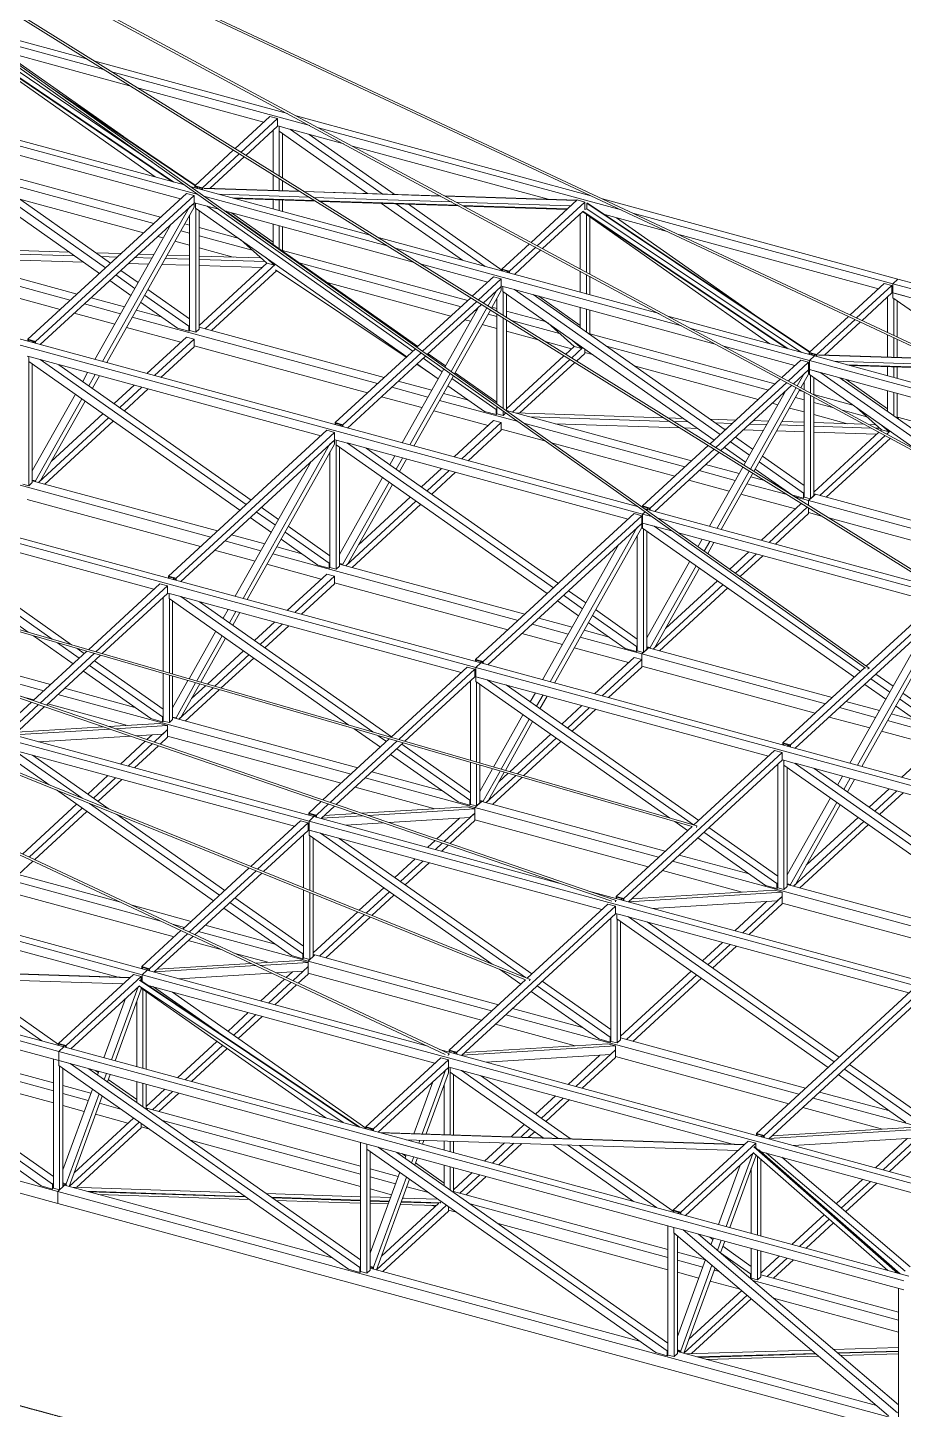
# Model space of a CAD drawing. Header units: millimetres. Extents: x 71565 to 189565, y -51699 to 32301.
# Drawn here: x 107004 to 113515, y 14192 to 24472 of the extents above; entities that cross this region are included whole.
import ezdxf

# ---------------------------------------------------------------- set-up
doc = ezdxf.new("R2010")
doc.units = ezdxf.units.MM
doc.linetypes.add('XKITLINE00', pattern=[0])
doc.linetypes.add('XKITLINE03', pattern=[6, 3, -1, 1, -1])
doc.layers.add('Maillage', color=1, linetype='Continuous', lineweight=0)
doc.layers.add('Piece', color=20, linetype='Continuous', lineweight=0)

msp = doc.modelspace()

# ---------------------------------------------------------------- linework, layer by layer
at = {"layer": 'Maillage', "color": 0, "linetype": 'XKITLINE03', "lineweight": 0}
msp.add_line((86586, 19746), (137996, 5789), dxfattribs=at)
at = {"layer": 'Piece', "color": 0, "linetype": 'XKITLINE00', "lineweight": 0}
for p, q in [((115102, 21406), (102636, 27248)), ((113234, 19707), (102629, 27234)), ((114499, 20851), (102678, 27225)), ((113862, 20263), (102716, 27199)), ((113261, 19707), (102740, 27174)), ((113831, 20263), (102844, 27100)), ((114467, 20851), (102846, 27118)), ((115071, 21403), (102874, 27120)), ((107932, 23470), (106608, 24366)), ((107442, 24239), (106626, 24461)), ((107569, 24160), (106626, 24416)), ((108081, 23326), (106567, 24350)), ((108092, 23323), (106569, 24353)), ((107952, 23361), (106589, 24322)), ((107762, 24040), (106780, 24307)), ((107717, 23661), (106814, 24298)), ((108937, 23833), (107495, 24225)), ((109103, 23744), (107621, 24146)), ((108250, 23300), (107154, 24041)), ((108760, 23769), (107814, 24026)), ((108271, 23230), (105968, 23855)), ((108170, 23302), (106006, 23889)), ((108248, 23298), (107284, 23949)), ((108140, 23198), (105968, 23788)), ((107538, 22644), (105969, 23751)), ((107583, 22686), (106054, 23764)), ((108804, 23810), (108545, 23571)), ((108861, 23795), (108589, 23544)), ((108861, 23795), (108804, 23810)), ((108861, 23795), (108861, 23738)), ((111192, 23221), (109001, 23816)), ((107621, 22720), (106193, 23727)), ((108861, 23738), (108626, 23521)), ((108829, 23708), (108829, 23395)), ((108874, 23738), (108861, 23742)), ((108959, 23715), (108874, 23738)), ((108874, 23738), (108874, 23702)), ((109530, 23239), (108874, 23702)), ((108874, 23701), (108874, 23366)), ((108899, 23684), (108899, 23351)), ((109355, 23608), (108957, 23716)), ((109640, 23235), (108959, 23715)), ((109730, 23232), (109098, 23677)), ((111417, 23116), (109167, 23727)), ((108533, 23560), (108246, 23296)), ((110875, 23195), (109419, 23590)), ((108577, 23533), (108303, 23280)), ((108614, 23510), (108360, 23277)), ((107991, 23062), (106632, 23431)), ((107942, 23016), (106738, 23343)), ((108829, 23376), (108829, 23262)), ((108874, 23348), (108874, 23260)), ((108184, 23239), (107005, 22154)), ((108241, 23223), (108184, 23239)), ((109551, 22927), (108212, 23290)), ((108303, 23280), (108246, 23296)), ((108246, 23296), (108246, 23281)), ((108250, 23290), (108250, 23280)), ((108298, 23277), (108250, 23290)), ((108263, 23287), (108263, 23277)), ((108267, 23286), (108267, 23276)), ((108290, 23279), (108282, 23272)), ((108298, 23277), (108298, 23267)), ((108303, 23280), (108303, 23266)), ((109027, 23253), (108314, 23276)), ((109023, 23255), (108317, 23278)), ((108899, 23333), (108899, 23259)), ((110072, 23221), (109054, 23254)), ((110077, 23219), (109059, 23252)), ((107866, 22946), (106945, 23196)), ((108241, 23223), (107062, 22138)), ((108241, 23167), (107097, 22114)), ((108205, 23134), (107561, 21988)), ((108241, 23136), (107592, 21980)), ((108241, 23167), (108205, 23134)), ((108241, 23223), (108241, 23167)), ((108253, 23167), (108241, 23171)), ((108241, 23167), (108241, 23136)), ((108339, 23144), (108253, 23167)), ((108253, 23167), (108253, 23130)), ((109678, 22848), (108314, 23218)), ((108425, 23121), (108337, 23145)), ((109868, 22066), (108339, 23144)), ((109096, 23210), (108428, 23232)), ((109136, 23185), (108527, 23205)), ((109144, 23180), (108545, 23200)), ((108829, 23191), (108829, 23123)), ((108874, 23189), (108874, 23111)), ((108899, 23188), (108899, 23104)), ((110157, 23175), (109127, 23209)), ((110203, 23150), (109167, 23184)), ((110212, 23146), (109175, 23179)), ((110237, 22741), (109636, 23164)), ((110407, 22695), (109745, 23161)), ((110531, 22668), (109835, 23158)), ((111087, 23188), (110106, 23220)), ((111085, 23186), (110111, 23217)), ((111042, 23147), (110191, 23174)), ((111018, 23124), (110237, 23149)), ((111013, 23120), (110246, 23145)), ((111089, 23190), (110747, 22874)), ((111146, 23174), (110793, 22849)), ((111146, 23174), (111089, 23190)), ((111146, 23174), (111146, 23119)), ((111167, 23167), (111163, 23166)), ((112817, 22057), (111163, 23166)), ((111163, 23166), (111163, 23125)), ((112820, 22059), (111167, 23167)), ((113475, 22601), (111278, 23198)), ((108208, 23078), (108208, 22219)), ((109823, 22024), (108253, 23130)), ((108254, 23130), (108254, 22206)), ((108279, 23113), (108279, 22229)), ((109870, 22728), (108468, 23109)), ((109906, 22100), (108478, 23106)), ((108485, 23102), (108480, 23106)), ((108829, 22877), (108520, 23095)), ((111133, 23105), (110832, 22829)), ((111113, 23088), (111113, 22677)), ((112649, 22086), (111130, 23103)), ((112660, 22083), (111133, 23107)), ((111163, 23125), (111146, 23119)), ((111150, 23121), (111146, 23122)), ((111159, 23085), (111159, 23081)), ((112522, 22120), (111159, 23081)), ((111159, 23081), (111159, 22652)), ((112758, 22056), (111163, 23125)), ((111184, 23063), (111184, 22639)), ((111760, 22955), (111296, 23081)), ((112381, 22354), (111383, 23057)), ((113438, 22567), (111503, 23092)), ((108068, 23008), (107504, 22003)), ((108055, 22985), (108046, 22988)), ((108208, 22944), (108143, 22961)), ((108208, 23003), (108172, 23013)), ((108576, 22903), (108279, 22984)), ((108829, 23011), (108829, 22859)), ((108874, 22999), (108874, 22827)), ((108899, 22992), (108899, 22810)), ((113330, 22529), (111846, 22932)), ((107371, 22490), (106012, 22859)), ((107314, 22802), (106084, 22840)), ((108012, 22907), (107971, 22918)), ((108208, 22853), (108099, 22883)), ((108674, 22817), (108279, 22924)), ((108533, 22765), (108279, 22834)), ((108782, 22720), (108586, 22896)), ((111699, 22344), (109603, 22913)), ((111865, 22254), (109730, 22834)), ((110735, 22864), (110531, 22676)), ((110782, 22839), (110588, 22660)), ((111545, 20906), (104765, 22747)), ((107321, 22445), (105962, 22814)), ((107246, 22375), (105962, 22724)), ((107352, 22775), (106192, 22810)), ((107419, 22728), (106379, 22760)), ((107697, 22791), (107513, 22796)), ((107670, 22765), (107551, 22769)), ((107622, 22722), (107618, 22722)), ((107928, 22758), (107801, 22761)), ((107942, 22783), (107828, 22787)), ((108208, 22749), (108027, 22755)), ((108208, 22775), (108041, 22780)), ((108739, 22759), (108279, 22773)), ((108769, 22732), (108279, 22747)), ((108782, 22720), (108279, 22257)), ((108839, 22705), (108774, 22763)), ((108839, 22705), (108782, 22720)), ((110276, 22441), (108899, 22815)), ((110227, 22396), (109022, 22722)), ((110820, 22818), (110623, 22636)), ((110108, 16833), (97667, 22664)), ((111981, 18533), (97671, 22679)), ((110740, 17391), (97710, 22663)), ((110139, 16836), (97774, 22631)), ((111379, 17978), (97799, 22635)), ((111577, 20853), (104728, 22713)), ((107801, 22532), (107660, 22632)), ((107826, 22576), (107697, 22666)), ((107903, 22713), (107753, 22718)), ((108208, 22704), (108002, 22710)), ((108747, 22688), (108279, 22702)), ((108847, 22712), (108325, 22231)), ((108857, 22665), (108372, 22219)), ((108847, 22712), (108839, 22705)), ((109819, 22020), (108848, 22671)), ((110425, 22578), (109922, 22714)), ((110469, 22619), (110310, 22473)), ((110526, 22603), (110469, 22619)), ((110588, 22660), (110531, 22676)), ((110531, 22676), (110531, 22661)), ((110535, 22670), (110535, 22660)), ((110583, 22657), (110535, 22670)), ((110575, 22659), (110566, 22651)), ((110583, 22657), (110583, 22647)), ((110588, 22660), (110588, 22645)), ((111113, 22660), (111113, 22503)), ((111159, 22635), (111159, 22490)), ((111184, 22622), (111184, 22484)), ((110706, 17388), (97930, 22558)), ((111348, 17973), (97931, 22574)), ((111945, 18528), (97973, 22576)), ((107772, 22480), (107615, 22590)), ((108208, 22306), (107898, 22525)), ((110151, 22326), (109230, 22576)), ((110526, 22603), (110355, 22445)), ((110526, 22547), (110391, 22423)), ((110526, 22516), (110452, 22384)), ((110526, 22547), (110490, 22513)), ((110526, 22603), (110526, 22547)), ((110538, 22547), (110526, 22550)), ((110526, 22547), (110526, 22516)), ((110623, 22524), (110538, 22547)), ((110538, 22547), (110538, 22510)), ((112117, 22118), (110622, 22524)), ((112153, 21445), (110623, 22524)), ((113374, 22569), (113119, 22335)), ((113431, 22554), (113168, 22312)), ((113431, 22554), (113374, 22569)), ((113431, 22554), (113431, 22498)), ((113475, 22601), (113438, 22567)), ((113475, 22601), (113438, 22567)), ((113438, 22567), (113438, 22499)), ((113438, 22567), (113438, 22499)), ((119721, 20861), (113438, 22567)), ((119759, 20895), (113475, 22601)), ((107695, 22343), (107426, 22416)), ((107724, 22395), (107475, 22462)), ((108117, 22236), (107844, 22429)), ((108202, 22250), (107873, 22481)), ((110299, 22462), (109899, 22094)), ((110343, 22434), (109940, 22064)), ((110379, 22412), (109975, 22039)), ((110490, 22513), (110426, 22401)), ((110493, 22457), (110493, 22359)), ((112108, 21404), (110538, 22510)), ((110539, 22510), (110539, 22331)), ((110564, 22492), (110564, 22315)), ((112190, 21480), (110763, 22486)), ((110770, 22481), (110765, 22485)), ((111113, 22257), (110805, 22475)), ((113431, 22498), (113209, 22293)), ((113398, 22467), (113398, 22204)), ((113438, 22499), (113431, 22501)), ((115445, 21955), (113438, 22499)), ((113523, 22476), (113438, 22499)), ((113438, 22499), (113438, 22463)), ((114097, 21998), (113438, 22463)), ((113444, 22458), (113444, 22183)), ((113469, 22441), (113469, 22171)), ((107651, 22265), (107350, 22347)), ((109606, 21824), (107782, 22319)), ((107997, 22320), (107811, 22371)), ((110353, 22388), (110106, 21947)), ((110419, 22387), (110153, 21913)), ((110445, 22371), (110178, 21896)), ((110340, 22365), (110331, 22367)), ((110493, 22323), (110428, 22341)), ((110493, 22382), (110457, 22392)), ((110493, 22341), (110493, 21672)), ((110539, 22312), (110539, 21639)), ((110861, 22283), (110564, 22363)), ((111113, 22391), (111113, 22239)), ((111159, 22378), (111159, 22207)), ((111184, 22372), (111184, 22189)), ((112855, 22030), (111763, 22326)), ((113107, 22324), (112816, 22055)), ((108143, 22132), (107739, 22241)), ((108202, 22213), (108117, 22236)), ((108208, 22256), (108202, 22250)), ((108202, 22250), (108202, 22213)), ((108204, 22215), (108202, 22213)), ((108208, 22251), (108204, 22247)), ((108204, 22247), (108204, 22215)), ((108254, 22206), (108208, 22219)), ((108279, 22229), (108254, 22206)), ((109656, 21870), (108279, 22244)), ((110296, 22287), (110255, 22298)), ((110493, 22233), (110384, 22263)), ((110564, 22297), (110564, 21622)), ((110800, 22150), (110564, 22214)), ((110959, 22197), (110595, 22296)), ((111067, 22100), (110871, 22276)), ((112818, 21996), (111929, 22237)), ((113156, 22301), (112873, 22040)), ((113196, 22282), (112930, 22036)), ((107005, 22154), (107005, 22139)), ((107062, 22138), (107005, 22154)), ((107058, 22135), (107010, 22148)), ((107010, 22148), (107010, 22138)), ((107050, 22137), (107041, 22129)), ((107058, 22135), (107058, 22124)), ((107062, 22138), (107062, 22123)), ((108184, 22169), (107890, 21899)), ((108241, 22154), (107947, 21883)), ((108241, 22154), (108184, 22169)), ((108241, 22154), (108241, 22098)), ((109531, 21755), (108241, 22105)), ((111048, 22082), (110852, 22136)), ((111124, 22085), (111059, 22143)), ((112561, 21821), (111184, 22195)), ((113398, 22187), (113398, 22021)), ((113444, 22166), (113444, 22020)), ((113469, 22154), (113469, 22019)), ((107013, 22025), (107000, 22028)), ((107098, 22002), (107013, 22025)), ((107013, 22025), (107013, 21988)), ((109184, 21435), (107096, 22002)), ((108628, 20923), (107098, 22002)), ((108241, 22098), (107994, 21870)), ((109887, 22083), (109290, 21533)), ((109929, 22053), (109347, 21518)), ((109963, 22029), (109382, 21493)), ((110086, 21912), (109945, 22012)), ((110111, 21955), (109982, 22046)), ((110992, 22030), (110564, 21636)), ((111036, 22003), (110610, 21611)), ((111067, 22100), (111004, 22041)), ((111132, 22092), (111048, 22014)), ((111124, 22085), (111067, 22100)), ((111146, 22048), (111084, 21991)), ((111132, 22092), (111124, 22085)), ((111146, 22081), (111146, 22048)), ((111205, 22040), (111146, 22056)), ((112512, 21775), (111307, 22102)), ((112709, 21958), (112181, 22101)), ((112873, 22040), (112816, 22055)), ((112816, 22055), (112816, 22041)), ((112855, 22030), (112818, 21996)), ((112855, 22030), (112818, 21996)), ((112820, 22050), (112820, 22039)), ((112868, 22037), (112820, 22050)), ((112832, 22046), (112832, 22036)), ((112837, 22045), (112837, 22035)), ((112860, 22039), (112851, 22031)), ((114942, 21463), (112855, 22030)), ((112868, 22037), (112868, 22026)), ((112873, 22040), (112873, 22025)), ((113784, 22006), (112884, 22035)), ((113778, 22009), (112887, 22038)), ((108582, 20881), (107013, 21988)), ((107013, 21988), (107013, 21064)), ((107038, 21970), (107038, 21087)), ((108665, 20957), (107237, 21964)), ((107450, 21906), (107413, 21840)), ((110098, 21933), (109789, 21383)), ((110145, 21900), (109846, 21368)), ((110015, 21888), (109897, 21968)), ((110056, 21859), (109899, 21970)), ((110493, 21686), (110183, 21905)), ((111072, 21980), (110664, 21605)), ((112436, 21706), (111515, 21956)), ((112754, 21998), (112613, 21868)), ((112811, 21983), (112659, 21843)), ((112811, 21926), (112698, 21822)), ((112811, 21983), (112754, 21998)), ((112811, 21926), (112775, 21893)), ((112811, 21983), (112811, 21926)), ((112818, 21928), (112811, 21930)), ((112811, 21926), (112811, 21895)), ((112818, 21996), (112818, 21928)), ((112818, 21996), (112818, 21928)), ((119101, 20290), (112818, 21996)), ((114994, 21337), (112818, 21928)), ((112903, 21905), (112818, 21928)), ((112818, 21928), (112818, 21891)), ((114076, 21079), (112903, 21905)), ((113877, 21962), (112998, 21991)), ((113931, 21937), (113096, 21964)), ((113941, 21932), (113115, 21959)), ((113398, 21950), (113398, 21882)), ((113444, 21949), (113444, 21870)), ((113469, 21948), (113469, 21863)), ((107507, 21891), (107460, 21807)), ((107537, 21882), (107485, 21789)), ((107796, 21812), (107647, 21675)), ((107853, 21797), (107689, 21645)), ((109980, 21723), (109711, 21796)), ((110009, 21774), (109760, 21842)), ((110170, 21882), (109876, 21359)), ((110402, 21616), (110129, 21808)), ((110487, 21630), (110158, 21861)), ((112601, 21858), (112076, 21374)), ((112648, 21832), (112120, 21347)), ((112686, 21812), (112157, 21324)), ((112775, 21893), (112726, 21807)), ((112811, 21895), (112753, 21793)), ((112778, 21837), (112778, 21779)), ((113628, 21321), (112818, 21891)), ((112824, 21887), (112824, 21755)), ((112849, 21869), (112849, 21741)), ((114443, 20881), (113043, 21867)), ((113066, 21850), (113050, 21865)), ((113398, 21637), (113090, 21854)), ((107359, 21744), (107038, 21174)), ((107406, 21711), (107062, 21100)), ((107431, 21693), (107099, 21102)), ((107900, 21784), (107724, 21621)), ((109936, 21645), (109635, 21726)), ((110651, 21541), (110067, 21699)), ((110282, 21700), (110096, 21751)), ((112638, 21768), (112329, 21217)), ((112719, 21794), (112378, 21186)), ((112746, 21779), (112404, 21170)), ((112625, 21744), (112616, 21747)), ((112778, 21703), (112713, 21721)), ((112778, 21762), (112742, 21772)), ((112778, 21762), (112778, 20978)), ((112824, 21737), (112824, 20966)), ((113141, 21664), (112849, 21743)), ((112849, 21724), (112849, 20989)), ((113398, 21770), (113398, 21617)), ((113444, 21758), (113444, 21585)), ((113469, 21751), (113469, 21567)), ((110373, 19745), (103524, 21604)), ((107564, 21599), (107178, 21243)), ((110428, 21511), (110024, 21621)), ((110487, 21593), (110402, 21616)), ((110493, 21635), (110487, 21630)), ((110487, 21630), (110487, 21593)), ((110489, 21595), (110487, 21593)), ((110493, 21630), (110489, 21627)), ((110489, 21627), (110489, 21595)), ((110493, 21653), (110493, 21598)), ((110539, 21586), (110493, 21598)), ((110539, 21620), (110539, 21586)), ((110560, 21605), (110539, 21586)), ((111941, 21250), (110564, 21624)), ((111732, 21570), (110630, 21606)), ((112581, 21666), (112540, 21677)), ((112778, 21613), (112669, 21642)), ((112999, 21643), (112849, 21684)), ((113101, 21525), (112849, 21594)), ((113244, 21576), (113063, 21626)), ((113352, 21480), (113167, 21646)), ((110336, 19711), (103487, 21570)), ((107606, 21569), (107085, 21089)), ((107641, 21545), (107132, 21076)), ((109290, 21533), (109290, 21518)), ((109347, 21518), (109290, 21533)), ((109343, 21514), (109295, 21527)), ((109295, 21527), (109295, 21517)), ((109334, 21517), (109326, 21509)), ((109343, 21514), (109343, 21504)), ((109347, 21518), (109347, 21503)), ((110469, 21549), (110175, 21278)), ((110526, 21534), (110232, 21263)), ((110526, 21534), (110469, 21549)), ((110526, 21534), (110526, 21477)), ((111891, 21204), (110694, 21529)), ((111776, 21542), (110739, 21576)), ((111852, 21495), (110927, 21525)), ((111879, 21565), (111763, 21569)), ((111918, 21538), (111807, 21541)), ((111985, 21490), (111884, 21494)), ((112269, 21552), (112079, 21559)), ((112242, 21527), (112117, 21531)), ((112499, 21519), (112373, 21523)), ((112513, 21544), (112400, 21548)), ((112778, 21510), (112598, 21516)), ((112778, 21536), (112612, 21541)), ((113225, 21521), (112849, 21533)), ((113276, 21493), (112849, 21507)), ((113309, 21518), (113258, 21520)), ((113339, 21491), (113310, 21492)), ((113409, 21464), (113354, 21514)), ((113481, 21571), (113469, 21575)), ((113481, 21571), (113473, 21564)), ((113481, 21571), (113473, 21564)), ((114846, 21201), (113481, 21571)), ((109228, 21476), (108050, 20391)), ((109285, 21461), (108107, 20375)), ((109285, 21404), (108142, 20351)), ((109285, 21461), (109228, 21476)), ((109285, 21404), (109249, 21371)), ((109285, 21461), (109285, 21404)), ((109298, 21404), (109285, 21408)), ((109285, 21404), (109285, 21373)), ((109383, 21381), (109298, 21404)), ((109298, 21404), (109298, 21368)), ((110526, 21477), (110279, 21250)), ((110857, 21395), (110526, 21485)), ((111816, 21134), (110900, 21383)), ((112195, 21484), (112184, 21484)), ((112371, 21292), (112230, 21391)), ((112395, 21335), (112267, 21426)), ((112474, 21475), (112325, 21479)), ((112778, 21465), (112573, 21471)), ((113333, 21463), (112849, 21016)), ((113317, 21447), (112849, 21462)), ((113380, 21437), (112895, 20991)), ((113419, 21417), (112942, 20978)), ((113352, 21480), (113345, 21473)), ((113409, 21464), (113352, 21480)), ((113416, 21470), (113392, 21448)), ((113416, 21470), (113409, 21464)), ((109249, 21371), (108606, 20225)), ((109285, 21373), (108636, 20217)), ((109252, 21315), (109252, 20456)), ((110867, 20261), (109298, 21368)), ((109298, 21367), (109298, 20444)), ((109323, 21350), (109323, 20466)), ((111469, 20815), (109381, 21382)), ((110913, 20303), (109383, 21381)), ((110950, 20337), (109522, 21343)), ((109734, 21286), (109697, 21220)), ((112064, 21363), (111575, 20913)), ((112108, 21336), (111632, 20897)), ((112145, 21313), (111667, 20873)), ((112341, 21239), (112184, 21350)), ((112778, 21065), (112468, 21284)), ((109113, 21245), (108548, 20241)), ((109792, 21270), (109745, 21187)), ((109822, 21262), (109770, 21169)), ((110081, 21192), (109932, 21055)), ((112294, 21154), (112045, 21221)), ((112321, 21203), (112074, 20763)), ((112687, 20995), (112414, 21188)), ((112772, 21009), (112443, 21241)), ((108366, 20682), (106542, 21177)), ((107013, 21064), (106968, 21076)), ((107038, 21087), (107013, 21064)), ((107062, 21100), (107038, 21106)), ((108415, 20728), (107038, 21101)), ((107062, 21100), (107062, 21095)), ((107099, 21102), (107085, 21089)), ((109643, 21124), (109323, 20553)), ((109691, 21091), (109347, 20479)), ((110138, 21176), (109974, 21025)), ((110185, 21164), (110009, 21001)), ((112221, 21024), (111920, 21106)), ((112265, 21103), (111996, 21176)), ((112370, 21173), (112131, 20747)), ((112396, 21157), (112161, 20739)), ((112651, 20998), (112352, 21079)), ((112483, 21103), (112381, 21130)), ((112567, 21080), (112535, 21088)), ((109716, 21073), (109384, 20482)), ((109849, 20979), (109463, 20623)), ((112713, 20891), (112308, 21001)), ((112772, 20972), (112687, 20995)), ((112811, 20954), (112704, 20983)), ((112778, 21015), (112772, 21009)), ((112772, 21009), (112772, 20972)), ((112774, 20975), (112772, 20972)), ((112778, 21010), (112774, 21007)), ((112774, 21007), (112774, 20975)), ((112824, 20966), (112778, 20978)), ((112861, 21000), (112811, 20954)), ((112861, 21000), (112811, 20954)), ((112849, 20989), (112824, 20966)), ((112861, 21000), (112849, 21003)), ((114226, 20629), (112861, 21000)), ((108290, 20612), (107000, 20962)), ((108846, 20770), (108704, 20869)), ((108870, 20813), (108741, 20904)), ((109891, 20949), (109369, 20469)), ((109926, 20925), (109417, 20456)), ((111575, 20913), (111575, 20904)), ((111632, 20897), (111575, 20913)), ((111596, 20870), (111577, 20853)), ((111596, 20870), (111577, 20853)), ((111628, 20894), (111580, 20907)), ((111580, 20907), (111580, 20901)), ((111614, 20888), (111588, 20895)), ((111614, 20888), (111607, 20881)), ((111614, 20888), (111607, 20881)), ((111619, 20896), (111611, 20888)), ((113768, 20303), (111614, 20888)), ((111628, 20894), (111628, 20884)), ((111632, 20897), (111632, 20883)), ((112754, 20929), (112460, 20658)), ((112801, 20904), (112517, 20642)), ((112769, 20925), (112754, 20929)), ((112811, 20954), (112811, 20917)), ((112811, 20954), (112811, 20917)), ((114176, 20584), (112811, 20954)), ((112811, 20898), (112811, 20864)), ((112811, 20898), (112811, 20864)), ((112811, 20898), (112811, 20857)), ((107008, 19974), (105772, 20845)), ((107943, 20293), (105856, 20860)), ((107186, 19923), (105857, 20859)), ((107331, 19880), (105997, 20821)), ((108816, 20717), (108659, 20827)), ((111513, 20856), (110334, 19770)), ((111570, 20840), (110392, 19755)), ((111570, 20784), (110426, 19731)), ((111570, 20840), (111513, 20856)), ((111570, 20784), (111534, 20751)), ((111570, 20840), (111570, 20784)), ((111577, 20786), (111570, 20788)), ((111570, 20784), (111570, 20753)), ((111577, 20853), (111577, 20786)), ((111577, 20853), (111577, 20786)), ((111646, 20834), (111577, 20853)), ((111801, 20725), (111577, 20786)), ((111662, 20763), (111577, 20786)), ((111577, 20786), (111577, 20749)), ((117860, 19147), (111689, 20823)), ((112811, 20857), (112564, 20630)), ((112811, 20864), (112811, 20864)), ((112908, 20838), (112811, 20864)), ((114101, 20514), (112961, 20824)), ((108768, 20632), (108520, 20699)), ((109161, 20473), (108888, 20666)), ((109246, 20487), (108918, 20719)), ((109252, 20543), (108942, 20762)), ((111534, 20751), (110890, 19605)), ((111570, 20753), (110921, 19596)), ((111537, 20694), (111537, 19836)), ((113152, 19640), (111577, 20749)), ((111583, 20744), (111583, 19823)), ((111608, 20727), (111608, 19846)), ((113197, 19682), (111662, 20763)), ((113754, 20195), (111843, 20713)), ((112019, 20666), (111988, 20610)), ((108695, 20502), (108394, 20584)), ((108739, 20580), (108470, 20654)), ((109042, 20558), (108856, 20608)), ((111398, 20625), (110833, 19620)), ((112077, 20650), (112035, 20577)), ((112107, 20642), (112061, 20559)), ((112366, 20572), (112225, 20442)), ((109187, 20369), (108783, 20479)), ((110651, 20062), (108827, 20557)), ((109246, 20450), (109161, 20473)), ((109252, 20493), (109246, 20487)), ((109246, 20487), (109246, 20450)), ((109252, 20488), (109249, 20484)), ((109249, 20484), (109249, 20452)), ((109323, 20466), (109298, 20444)), ((109347, 20479), (109323, 20486)), ((110700, 20107), (109323, 20481)), ((109347, 20479), (109347, 20475)), ((109384, 20482), (109369, 20469)), ((111928, 20502), (111608, 19933)), ((111975, 20469), (111632, 19859)), ((112423, 20556), (112267, 20413)), ((112470, 20543), (112302, 20388)), ((108050, 20391), (108050, 20376)), ((108107, 20375), (108050, 20391)), ((108102, 20372), (108054, 20385)), ((108054, 20385), (108054, 20375)), ((108094, 20374), (108085, 20366)), ((108102, 20372), (108102, 20362)), ((108107, 20375), (108107, 20360)), ((109228, 20407), (108934, 20136)), ((109285, 20391), (108991, 20120)), ((109285, 20391), (109228, 20407)), ((109249, 20452), (109246, 20450)), ((109298, 20444), (109252, 20456)), ((109285, 20391), (109285, 20335)), ((112000, 20451), (111668, 19861)), ((112133, 20357), (111748, 20002)), ((107988, 20334), (107456, 19844)), ((108045, 20318), (107512, 19828)), ((108045, 20262), (107559, 19815)), ((108045, 20318), (107988, 20334)), ((108045, 20318), (108045, 20262)), ((108057, 20262), (108045, 20265)), ((108142, 20239), (108057, 20262)), ((108057, 20262), (108057, 20225)), ((109285, 20335), (109039, 20108)), ((110575, 19992), (109285, 20342)), ((111155, 20193), (111026, 20283)), ((112175, 20328), (111654, 19848)), ((112210, 20303), (111702, 19835)), ((108012, 20232), (108012, 19683)), ((109393, 19283), (108057, 20225)), ((108058, 20225), (108058, 19670)), ((108082, 20207), (108082, 19663)), ((110228, 19673), (108140, 20239)), ((109571, 19232), (108142, 20239)), ((109709, 19195), (108282, 20201)), ((111101, 20096), (110944, 20207)), ((111130, 20149), (110989, 20249)), ((113855, 20220), (112677, 19135)), ((113855, 20164), (112711, 19110)), ((113798, 20235), (113240, 19722)), ((108494, 20143), (108457, 20078)), ((108551, 20128), (108504, 20044)), ((108581, 20120), (108529, 20027)), ((108840, 20049), (108691, 19912)), ((111053, 20011), (110805, 20079)), ((111531, 19867), (111203, 20098)), ((111537, 19923), (111227, 20142)), ((113819, 20130), (113175, 18984)), ((113855, 20133), (113206, 18976)), ((107175, 19585), (105797, 19959)), ((107342, 19739), (107047, 19947)), ((108403, 19981), (108204, 19628)), ((108450, 19948), (108261, 19611)), ((108897, 20034), (108733, 19883)), ((108945, 20021), (108768, 19858)), ((110980, 19882), (110679, 19964)), ((111024, 19960), (110755, 20033)), ((111327, 19937), (111141, 19988)), ((111446, 19853), (111173, 20046)), ((113683, 20005), (113118, 19000)), ((107125, 19539), (105695, 19928)), ((107387, 19781), (107225, 19895)), ((107424, 19815), (107371, 19853)), ((108475, 19930), (108291, 19602)), ((111472, 19748), (111068, 19858)), ((111571, 19812), (111112, 19936)), ((111531, 19830), (111446, 19853)), ((111537, 19873), (111531, 19867)), ((111531, 19867), (111531, 19830)), ((111537, 19868), (111534, 19864)), ((111534, 19864), (111534, 19832)), ((111620, 19857), (111571, 19812)), ((111620, 19857), (111571, 19812)), ((111608, 19846), (111583, 19823)), ((111632, 19859), (111608, 19866)), ((111620, 19857), (111608, 19861)), ((112985, 19487), (111620, 19857)), ((111632, 19859), (111632, 19854)), ((111668, 19861), (111654, 19848)), ((109133, 18603), (104917, 19747)), ((107443, 19832), (107044, 19465)), ((107499, 19816), (107098, 19446)), ((107546, 19802), (107143, 19431)), ((108012, 19401), (107501, 19761)), ((108609, 19836), (108340, 19588)), ((108651, 19807), (108396, 19572)), ((108685, 19782), (108442, 19559)), ((110334, 19770), (110334, 19756)), ((110392, 19755), (110334, 19770)), ((110373, 19745), (110336, 19711)), ((110373, 19745), (110336, 19711)), ((110387, 19752), (110339, 19765)), ((110339, 19765), (110339, 19754)), ((110379, 19754), (110370, 19746)), ((116657, 18039), (110373, 19745)), ((110387, 19752), (110387, 19741)), ((110392, 19755), (110392, 19740)), ((111513, 19786), (111219, 19516)), ((111570, 19771), (111276, 19500)), ((111570, 19771), (111513, 19786)), ((111534, 19832), (111531, 19830)), ((111583, 19823), (111537, 19836)), ((111570, 19771), (111570, 19714)), ((111571, 19812), (111571, 19722)), ((111571, 19812), (111571, 19722)), ((112936, 19441), (111571, 19812)), ((107921, 19331), (107418, 19685)), ((108006, 19345), (107464, 19727)), ((108012, 19667), (108012, 19313)), ((108058, 19654), (108058, 19301)), ((108082, 19647), (108082, 19324)), ((110272, 19713), (109707, 19192)), ((110330, 19698), (109763, 19176)), ((110330, 19642), (109809, 19163)), ((110330, 19698), (110272, 19713)), ((110330, 19698), (110330, 19642)), ((110336, 19643), (110330, 19645)), ((110336, 19711), (110336, 19643)), ((110336, 19711), (110336, 19643)), ((116620, 18005), (110336, 19711)), ((110422, 19620), (110336, 19643)), ((110336, 19643), (110336, 19606)), ((112513, 19052), (110336, 19643)), ((111570, 19714), (111323, 19487)), ((111571, 19722), (111570, 19722)), ((112860, 19372), (111571, 19722)), ((113229, 19711), (112619, 19150)), ((113253, 19705), (113251, 19700)), ((113251, 19700), (113251, 19699)), ((113258, 19708), (113253, 19705)), ((113261, 19707), (113258, 19708)), ((113261, 19707), (113261, 19704)), ((113440, 19572), (113311, 19663)), ((109096, 18568), (105250, 19612)), ((107801, 19415), (107279, 19557)), ((108196, 19614), (108082, 19411)), ((108253, 19597), (108107, 19337)), ((108383, 19560), (108129, 19326)), ((108283, 19589), (108143, 19339)), ((108429, 19546), (108176, 19313)), ((108326, 19576), (108222, 19480)), ((110297, 19611), (110297, 19021)), ((111777, 18593), (110336, 19606)), ((110342, 19602), (110342, 19008)), ((110367, 19585), (110367, 19001)), ((111955, 18541), (110422, 19620)), ((111994, 18574), (110561, 19582)), ((113385, 19476), (113228, 19586)), ((113415, 19529), (113274, 19628)), ((107032, 19453), (106809, 19248)), ((107085, 19435), (106866, 19233)), ((107050, 19470), (106956, 19495)), ((107747, 19281), (107154, 19442)), ((109410, 18919), (107229, 19511)), ((110779, 19523), (110741, 19456)), ((110836, 19508), (110788, 19423)), ((110866, 19499), (110813, 19405)), ((113338, 19391), (113089, 19459)), ((113816, 19246), (113487, 19478)), ((113822, 19303), (113512, 19521)), ((107130, 19420), (106901, 19209)), ((108006, 19308), (107921, 19331)), ((108012, 19350), (108006, 19345)), ((108006, 19345), (108006, 19308)), ((108012, 19345), (108008, 19342)), ((108008, 19342), (108008, 19310)), ((108107, 19337), (108082, 19343)), ((109460, 18965), (108082, 19339)), ((108107, 19337), (108107, 19332)), ((108143, 19339), (108129, 19326)), ((110687, 19360), (110469, 18971)), ((111125, 19429), (110975, 19291)), ((111182, 19414), (111017, 19261)), ((111230, 19401), (111052, 19237)), ((113265, 19262), (112964, 19343)), ((113309, 19340), (113040, 19413)), ((113611, 19317), (113425, 19367)), ((113731, 19233), (113458, 19425)), ((107855, 17426), (101006, 19285)), ((107892, 17460), (101043, 19320)), ((107614, 19253), (106902, 19210)), ((107567, 19270), (106924, 19230)), ((107988, 19295), (107607, 19272)), ((108045, 19280), (107654, 19256)), ((108045, 19249), (107944, 19156)), ((108045, 19280), (107988, 19295)), ((108008, 19310), (108006, 19308)), ((108045, 19249), (108008, 19215)), ((108058, 19301), (108012, 19313)), ((108045, 19280), (108045, 19249)), ((108045, 19249), (108045, 19192)), ((108082, 19324), (108058, 19301)), ((109627, 19119), (109432, 19256)), ((110734, 19326), (110526, 18955)), ((110759, 19309), (110556, 18946)), ((113757, 19128), (113353, 19238)), ((115220, 18821), (113397, 19316)), ((107768, 19201), (107084, 19159)), ((107878, 19163), (107694, 18993)), ((107932, 19145), (107751, 18978)), ((107976, 19129), (107798, 18965)), ((108008, 19215), (107808, 19203)), ((107929, 19210), (107891, 19175)), ((108045, 19192), (107989, 19141)), ((109334, 18850), (108045, 19200)), ((109693, 19180), (109200, 18726)), ((109750, 19164), (109254, 18707)), ((109796, 19150), (109298, 18692)), ((109672, 19160), (109610, 19204)), ((110297, 18780), (109786, 19141)), ((110893, 19215), (110590, 18936)), ((110934, 19185), (110646, 18920)), ((110969, 19161), (110693, 18907)), ((112619, 19150), (112619, 19135)), ((112677, 19135), (112619, 19150)), ((112672, 19131), (112624, 19144)), ((112624, 19144), (112624, 19134)), ((112664, 19134), (112655, 19126)), ((112672, 19131), (112672, 19121)), ((112677, 19135), (112677, 19120)), ((113798, 19166), (113504, 18895)), ((107163, 18838), (106816, 19083)), ((108988, 18530), (106900, 19097)), ((107409, 18739), (106902, 19096)), ((107611, 18657), (107041, 19059)), ((110205, 18711), (109703, 19065)), ((110291, 18724), (109749, 19106)), ((112615, 19078), (111436, 17992)), ((112615, 19021), (111471, 17968)), ((112557, 19093), (111957, 18540)), ((112615, 19078), (112557, 19093)), ((112615, 19078), (112615, 19021)), ((112627, 19021), (112615, 19025)), ((112712, 18998), (112627, 19021)), ((112627, 19021), (112627, 18984)), ((110086, 18795), (109564, 18936)), ((110297, 19005), (110297, 18693)), ((110342, 18992), (110342, 18681)), ((110367, 18985), (110367, 18704)), ((110461, 18957), (110367, 18790)), ((110518, 18941), (110392, 18717)), ((110548, 18932), (110428, 18719)), ((110577, 18924), (110507, 18860)), ((112582, 18991), (112582, 18073)), ((114196, 17878), (112627, 18984)), ((112627, 18984), (112627, 18060)), ((112652, 18967), (112652, 18083)), ((114798, 18432), (112710, 18999)), ((114242, 17920), (112712, 18998)), ((114279, 17954), (112852, 18960)), ((107600, 18907), (107451, 18770)), ((107657, 18891), (107493, 18740)), ((107704, 18879), (107527, 18716)), ((110032, 18660), (109439, 18821)), ((110330, 18669), (109514, 18891)), ((110633, 18908), (110414, 18706)), ((110679, 18894), (110461, 18693)), ((113064, 18903), (113027, 18837)), ((113121, 18887), (113074, 18804)), ((113151, 18879), (113099, 18786)), ((107235, 16855), (100386, 18714)), ((107272, 16889), (100423, 18748)), ((108386, 17976), (107218, 18800)), ((109187, 18714), (109094, 18628)), ((110291, 18687), (110205, 18711)), ((110297, 18730), (110291, 18724)), ((110291, 18724), (110291, 18687)), ((110297, 18725), (110293, 18722)), ((110293, 18722), (110293, 18690)), ((110380, 18715), (110330, 18669)), ((110380, 18715), (110330, 18669)), ((110392, 18717), (110367, 18723)), ((110380, 18715), (110367, 18718)), ((111745, 18344), (110380, 18715)), ((110392, 18717), (110392, 18712)), ((110428, 18719), (110414, 18706)), ((112973, 18741), (112652, 18170)), ((113410, 18809), (113261, 18672)), ((113467, 18793), (113303, 18642)), ((113514, 18780), (113338, 18618)), ((107368, 18694), (106966, 18323)), ((107410, 18664), (107015, 18300)), ((107445, 18640), (107055, 18281)), ((108431, 18018), (107463, 18700)), ((108469, 18052), (107665, 18619)), ((109151, 18612), (109094, 18628)), ((109094, 18628), (109094, 18613)), ((109098, 18622), (109098, 18612)), ((109146, 18609), (109098, 18622)), ((109138, 18611), (109129, 18604)), ((109146, 18609), (109146, 18599)), ((109241, 18696), (109151, 18612)), ((109151, 18612), (109151, 18598)), ((109286, 18680), (109186, 18588)), ((109495, 18608), (109187, 18590)), ((109448, 18625), (109209, 18610)), ((110272, 18675), (109488, 18627)), ((110330, 18659), (109535, 18611)), ((110330, 18628), (110100, 18417)), ((110330, 18659), (110272, 18675)), ((110293, 18690), (110291, 18687)), ((110330, 18628), (110293, 18595)), ((110342, 18681), (110297, 18693)), ((110330, 18669), (110330, 18579)), ((110330, 18669), (110330, 18579)), ((111695, 18299), (110330, 18669)), ((110330, 18659), (110330, 18628)), ((110330, 18628), (110330, 18572)), ((110367, 18704), (110342, 18681)), ((113020, 18707), (112677, 18096)), ((113045, 18690), (112713, 18098)), ((109032, 18571), (108663, 18231)), ((109089, 18555), (108714, 18210)), ((109089, 18555), (109032, 18571)), ((109089, 18555), (109089, 18499)), ((109133, 18603), (109096, 18568)), ((109133, 18603), (109096, 18568)), ((109096, 18568), (109096, 18501)), ((109096, 18568), (109096, 18501)), ((115379, 16862), (109096, 18568)), ((110953, 18108), (109133, 18603)), ((109187, 18590), (109186, 18588)), ((109649, 18556), (109369, 18538)), ((110293, 18595), (109689, 18558)), ((110214, 18590), (110046, 18436)), ((110330, 18572), (110145, 18402)), ((110330, 18579), (110330, 18579)), ((111619, 18229), (110330, 18579)), ((111944, 18528), (111379, 18008)), ((111911, 18498), (111816, 18565)), ((111978, 18526), (111977, 18522)), ((111980, 18532), (111978, 18526)), ((111981, 18533), (111980, 18532)), ((111981, 18533), (111981, 18531)), ((111981, 18531), (111981, 18529)), ((112582, 18160), (112070, 18520)), ((113221, 18566), (112699, 18085)), ((113255, 18542), (112746, 18073)), ((113179, 18596), (112792, 18240)), ((109089, 18499), (108757, 18193)), ((109056, 18469), (109056, 18072)), ((109096, 18501), (109089, 18503)), ((109181, 18478), (109096, 18501)), ((109096, 18501), (109096, 18464)), ((111273, 17910), (109096, 18501)), ((110458, 17505), (109096, 18464)), ((109102, 18460), (109102, 18054)), ((109127, 18442), (109127, 18044)), ((110705, 17405), (109181, 18478)), ((110753, 17432), (109321, 18440)), ((110034, 18424), (109978, 18373)), ((110087, 18405), (110036, 18358)), ((112490, 18090), (111988, 18444)), ((112575, 18104), (112033, 18486)), ((107994, 17824), (105989, 18369)), ((110132, 18390), (110083, 18345)), ((112370, 18175), (111849, 18316)), ((107694, 17965), (106842, 18196)), ((107043, 18270), (106935, 18171)), ((108651, 18220), (108157, 17765)), ((108702, 18199), (108206, 17742)), ((109885, 18287), (109735, 18148)), ((109942, 18271), (109776, 18119)), ((109989, 18258), (109811, 18095)), ((112317, 18040), (111724, 18201)), ((113980, 17678), (111799, 18270)), ((108745, 18182), (108246, 17723)), ((112582, 18110), (112575, 18104)), ((112575, 18104), (112575, 18067)), ((112582, 18105), (112578, 18101)), ((112578, 18101), (112578, 18069)), ((112677, 18096), (112652, 18103)), ((114029, 17724), (112652, 18098)), ((112677, 18096), (112677, 18091)), ((112713, 18098), (112699, 18085)), ((108094, 17707), (106804, 18057)), ((109056, 17638), (108545, 17998)), ((109056, 18056), (109056, 17551)), ((109102, 18037), (109102, 17538)), ((109127, 18027), (109127, 17561)), ((109652, 18072), (109470, 17905)), ((109694, 18043), (109521, 17884)), ((109728, 18018), (109564, 17867)), ((115416, 16897), (111178, 18047)), ((111436, 17992), (111379, 18008)), ((111379, 18008), (111379, 17993)), ((111383, 18002), (111383, 17992)), ((111431, 17989), (111383, 18002)), ((111423, 17991), (111414, 17983)), ((111436, 17992), (111436, 17977)), ((112615, 18039), (111472, 17969)), ((112557, 18055), (111494, 17990)), ((112615, 18008), (112321, 17737)), ((112575, 18067), (112490, 18090)), ((112615, 18039), (112557, 18055)), ((112578, 18069), (112575, 18067)), ((112615, 18008), (112578, 17975)), ((112627, 18060), (112582, 18073)), ((112615, 18039), (112615, 18008)), ((112615, 18008), (112615, 17952)), ((112652, 18083), (112627, 18060)), ((107676, 17407), (105659, 17954)), ((108219, 17822), (107780, 17942)), ((108965, 17568), (108463, 17922)), ((109050, 17582), (108508, 17964)), ((109458, 17893), (109127, 17589)), ((111374, 17935), (110195, 16850)), ((111317, 17951), (110718, 17400)), ((111374, 17935), (111317, 17951)), ((111376, 17973), (111374, 17968)), ((111374, 17968), (111374, 17968)), ((111374, 17935), (111374, 17879)), ((111378, 17978), (111376, 17973)), ((111379, 17978), (111378, 17978)), ((111379, 17978), (111379, 17975)), ((111431, 17989), (111431, 17979)), ((111472, 17969), (111471, 17968)), ((112578, 17975), (111654, 17918)), ((112499, 17970), (112263, 17753)), ((112615, 17952), (112368, 17724)), ((113904, 17609), (112615, 17959)), ((108169, 17777), (108080, 17801)), ((108845, 17652), (108323, 17794)), ((109509, 17873), (109173, 17563)), ((109551, 17855), (109220, 17551)), ((111374, 17879), (110230, 16825)), ((111341, 17849), (111341, 16930)), ((111386, 17879), (111374, 17882)), ((111471, 17856), (111386, 17879)), ((111386, 17879), (111386, 17842)), ((112956, 16736), (111386, 17842)), ((111387, 17842), (111387, 16918)), ((111412, 17824), (111412, 16941)), ((113557, 17290), (111470, 17856)), ((113001, 16777), (111471, 17856)), ((113038, 16812), (111611, 17818)), ((108144, 17754), (107853, 17486)), ((108193, 17731), (107910, 17470)), ((108234, 17712), (107945, 17446)), ((109089, 17527), (108274, 17748)), ((107229, 15813), (100379, 17673)), ((107229, 15723), (100379, 17583)), ((108450, 17610), (108198, 17679)), ((108791, 17518), (108537, 17587)), ((109056, 17588), (109050, 17582)), ((109050, 17582), (109050, 17545)), ((109056, 17583), (109052, 17579)), ((112170, 17666), (112021, 17529)), ((112227, 17651), (112062, 17500)), ((112274, 17638), (112097, 17475)), ((107765, 17404), (105049, 17493)), ((107762, 17402), (105060, 17490)), ((107910, 17470), (107853, 17486)), ((107853, 17486), (107853, 17471)), ((107858, 17480), (107858, 17470)), ((107906, 17467), (107858, 17480)), ((108700, 17493), (107947, 17447)), ((108664, 17510), (107969, 17467)), ((109032, 17532), (108697, 17512)), ((109089, 17517), (108732, 17495)), ((109050, 17545), (108965, 17568)), ((109089, 17486), (108975, 17381)), ((109089, 17517), (109032, 17532)), ((109052, 17547), (109050, 17545)), ((109052, 17579), (109052, 17547)), ((109089, 17486), (109053, 17452)), ((109102, 17538), (109056, 17551)), ((109139, 17573), (109089, 17527)), ((109139, 17573), (109089, 17527)), ((109089, 17527), (109089, 17437)), ((109089, 17527), (109089, 17437)), ((110454, 17156), (109089, 17527)), ((109089, 17517), (109089, 17486)), ((109089, 17486), (109089, 17430)), ((109127, 17561), (109102, 17538)), ((109139, 17573), (109127, 17576)), ((110504, 17202), (109139, 17573)), ((107235, 16787), (105039, 17383)), ((107189, 15868), (105041, 17383)), ((107715, 17358), (105248, 17438)), ((107109, 16933), (106448, 17399)), ((107233, 16906), (106538, 17396)), ((107791, 17428), (107233, 16914)), ((107848, 17413), (107290, 16899)), ((107848, 17413), (107791, 17428)), ((109463, 16294), (107835, 17386)), ((109474, 16291), (107837, 17388)), ((107848, 17413), (107848, 17381)), ((107892, 17460), (107855, 17426)), ((107892, 17460), (107855, 17426)), ((107855, 17426), (107855, 17376)), ((114139, 15720), (107855, 17426)), ((107855, 17426), (107855, 17376)), ((107897, 17469), (107889, 17461)), ((109980, 16893), (107892, 17460)), ((107906, 17467), (107906, 17456)), ((107910, 17470), (107910, 17455)), ((107947, 17447), (107945, 17446)), ((108818, 17438), (108129, 17396)), ((108914, 17393), (108738, 17231)), ((109053, 17452), (108850, 17440)), ((108974, 17448), (108926, 17404)), ((109089, 17430), (109016, 17362)), ((109089, 17437), (109089, 17437)), ((110379, 17087), (109089, 17437)), ((110706, 17388), (110138, 16865)), ((110670, 17355), (110513, 17466)), ((110738, 17388), (110735, 17382)), ((110735, 17382), (110735, 17380)), ((110740, 17391), (110738, 17388)), ((110740, 17391), (110741, 17389)), ((110741, 17389), (110741, 17387)), ((111341, 17018), (110830, 17378)), ((111938, 17453), (111412, 16968)), ((111980, 17424), (111458, 16943)), ((112014, 17399), (111505, 16930)), ((107104, 15854), (104956, 17369)), ((107195, 15924), (105180, 17345)), ((107835, 17344), (107325, 16875)), ((107826, 17336), (107628, 16792)), ((107848, 17317), (107654, 16785)), ((107835, 17344), (107826, 17336)), ((109350, 16325), (107835, 17341)), ((107848, 17331), (107848, 17317)), ((107855, 17327), (107855, 17321)), ((109221, 16360), (107855, 17321)), ((107861, 17317), (107861, 16729)), ((107886, 17300), (107886, 16722)), ((110032, 16767), (107900, 17346)), ((107940, 17335), (107900, 17346)), ((108421, 16997), (107940, 17335)), ((109518, 16285), (108080, 17297)), ((108963, 17370), (108795, 17215)), ((109004, 17351), (108842, 17202)), ((111250, 16948), (110747, 17302)), ((111335, 16962), (110792, 17343)), ((113602, 17330), (112423, 16245)), ((113659, 17315), (112480, 16229)), ((107732, 17249), (107570, 16808)), ((107816, 17227), (107816, 16741)), ((111130, 17032), (110608, 17174)), ((113659, 17258), (112515, 16205)), ((108644, 17144), (108494, 17006)), ((108701, 17129), (108536, 16976)), ((108748, 17116), (108570, 16952)), ((112739, 16536), (110559, 17128)), ((107195, 16621), (105601, 17054)), ((111076, 16897), (110483, 17058)), ((111341, 16967), (111335, 16962)), ((107195, 16562), (105725, 16961)), ((107233, 16914), (107233, 16900)), ((107290, 16899), (107233, 16914)), ((107272, 16889), (107235, 16855)), ((107272, 16889), (107235, 16855)), ((107285, 16896), (107237, 16909)), ((107237, 16909), (107237, 16898)), ((107277, 16898), (107269, 16890)), ((113555, 15183), (107272, 16889)), ((107285, 16896), (107285, 16885)), ((107290, 16899), (107290, 16884)), ((108411, 16930), (108118, 16659)), ((108453, 16900), (108175, 16644)), ((108488, 16876), (108222, 16631)), ((114176, 15754), (110066, 16870)), ((110195, 16850), (110138, 16865)), ((110138, 16865), (110138, 16850)), ((111374, 16897), (110232, 16827)), ((111317, 16912), (110254, 16847)), ((111374, 16866), (111080, 16595)), ((111335, 16925), (111250, 16948)), ((111374, 16897), (111317, 16912)), ((111335, 16962), (111335, 16925)), ((111337, 16927), (111335, 16925)), ((111341, 16962), (111337, 16959)), ((111337, 16959), (111337, 16927)), ((111374, 16866), (111338, 16832)), ((111387, 16918), (111341, 16930)), ((111374, 16897), (111374, 16866)), ((111374, 16866), (111374, 16809)), ((111412, 16941), (111387, 16918)), ((112789, 16582), (111412, 16956)), ((107195, 16472), (105932, 16815)), ((107195, 16798), (107195, 15837)), ((107235, 16855), (107235, 16787)), ((113518, 15149), (107235, 16855)), ((107235, 16855), (107235, 16787)), ((109525, 16165), (107235, 16787)), ((107320, 16764), (107235, 16787)), ((107235, 16787), (107235, 16750)), ((109474, 15248), (107320, 16764)), ((110076, 16808), (109518, 16294)), ((110133, 16793), (109575, 16278)), ((110133, 16793), (110076, 16808)), ((110134, 16831), (110132, 16825)), ((110133, 16793), (110133, 16736)), ((110137, 16835), (110134, 16831)), ((110139, 16836), (110137, 16835)), ((110139, 16836), (110139, 16832)), ((110143, 16859), (110143, 16849)), ((110191, 16846), (110143, 16859)), ((110182, 16849), (110174, 16841)), ((110191, 16846), (110191, 16836)), ((110195, 16850), (110195, 16835)), ((110232, 16827), (110230, 16825)), ((111338, 16832), (110414, 16776)), ((111258, 16827), (111023, 16610)), ((111374, 16809), (111127, 16582)), ((112664, 16466), (111374, 16817)), ((113626, 16397), (113115, 16758)), ((109389, 15234), (107235, 16750)), ((107241, 16746), (107241, 15825)), ((107266, 16728), (107266, 15847)), ((109480, 15304), (107460, 16726)), ((107530, 16697), (107507, 16713)), ((107533, 16706), (107524, 16681)), ((107590, 16691), (107574, 16646)), ((107617, 16683), (107597, 16629)), ((110133, 16736), (109610, 16254)), ((110111, 16716), (109938, 16241)), ((110133, 16696), (109967, 16241)), ((110133, 16736), (110111, 16716)), ((110146, 16736), (110133, 16740)), ((110133, 16736), (110133, 16696)), ((110231, 16713), (110146, 16736)), ((110146, 16736), (110146, 16700)), ((110837, 16212), (110146, 16700)), ((110146, 16699), (110146, 16235)), ((110171, 16682), (110171, 16234)), ((112246, 16166), (110229, 16714)), ((110947, 16209), (110231, 16713)), ((111037, 16206), (110370, 16675)), ((113535, 16327), (113032, 16682)), ((113620, 16341), (113078, 16723)), ((107474, 16545), (107266, 16602)), ((107485, 16574), (107266, 15974)), ((107816, 16496), (107603, 16645)), ((107816, 16629), (107816, 16476)), ((107861, 16617), (107861, 16443)), ((107886, 16610), (107886, 16426)), ((108024, 16573), (107886, 16446)), ((108081, 16557), (107932, 16421)), ((110017, 16629), (109876, 16243)), ((110100, 16607), (110100, 16236)), ((113415, 16412), (112893, 16553)), ((107455, 16491), (107266, 16543)), ((107425, 16409), (107266, 16453)), ((107535, 16539), (107290, 15869)), ((107558, 16523), (107312, 15850)), ((107695, 16426), (107538, 16469)), ((107558, 16522), (107558, 16523)), ((108128, 16545), (107980, 16408)), ((110929, 16524), (110780, 16387)), ((110986, 16508), (110822, 16357)), ((111033, 16496), (110856, 16333)), ((114453, 16071), (112844, 16508)), ((107791, 16359), (107350, 15952)), ((107750, 16321), (107508, 16387)), ((107898, 16430), (107886, 16433)), ((107898, 16430), (107891, 16423)), ((107898, 16430), (107891, 16423)), ((109480, 16001), (107898, 16430)), ((113361, 16277), (112768, 16438)), ((107833, 16329), (107312, 15850)), ((107848, 16287), (107366, 15843)), ((107848, 16318), (107848, 16287)), ((107849, 16294), (107848, 16294)), ((107849, 16318), (107849, 16294)), ((107849, 16318), (107849, 16294)), ((107903, 16280), (107849, 16294)), ((109480, 15942), (108006, 16342)), ((109518, 16294), (109518, 16279)), ((109575, 16278), (109518, 16294)), ((109570, 16275), (109522, 16288)), ((109522, 16288), (109522, 16278)), ((109562, 16277), (109553, 16270)), ((109570, 16275), (109570, 16265)), ((109575, 16278), (109575, 16264)), ((112335, 16163), (109619, 16252)), ((112332, 16161), (109629, 16249)), ((110697, 16311), (110599, 16220)), ((110739, 16281), (110670, 16218)), ((110774, 16257), (110729, 16216)), ((112480, 16229), (112423, 16245)), ((112423, 16245), (112423, 16230)), ((113659, 16276), (112516, 16206)), ((113602, 16292), (112539, 16227)), ((113659, 16245), (113365, 15974)), ((109480, 15851), (108214, 16195)), ((109480, 16178), (109480, 15217)), ((109610, 16142), (109525, 16165)), ((109525, 16165), (109525, 16128)), ((111810, 15545), (109609, 16143)), ((111759, 14628), (109610, 16142)), ((112285, 16117), (109818, 16198)), ((109859, 16196), (109855, 16188)), ((109921, 16194), (109912, 16172)), ((109949, 16193), (109939, 16165)), ((110100, 16189), (110100, 16121)), ((110146, 16187), (110146, 16109)), ((110171, 16186), (110171, 16102)), ((110549, 16174), (110402, 16039)), ((110620, 16172), (110460, 16024)), ((110679, 16170), (110507, 16011)), ((111509, 15739), (110908, 16162)), ((111679, 15693), (111018, 16159)), ((111803, 15666), (111108, 16156)), ((112361, 16188), (111803, 15674)), ((112418, 16172), (111860, 15658)), ((112418, 16172), (112361, 16188)), ((113473, 15206), (112403, 16144)), ((113481, 15203), (112406, 16147)), ((112418, 16172), (112418, 16136)), ((112428, 16239), (112428, 16229)), ((112476, 16226), (112428, 16239)), ((112467, 16228), (112459, 16220)), ((112476, 16226), (112476, 16216)), ((112480, 16229), (112480, 16215)), ((112516, 16206), (112515, 16205)), ((113623, 16212), (112699, 16155)), ((113543, 16207), (113308, 15990)), ((113659, 16189), (113412, 15962)), ((111674, 14614), (109525, 16128)), ((109526, 16128), (109526, 15204)), ((109551, 16111), (109551, 15227)), ((111765, 14684), (109750, 16104)), ((109815, 16076), (109791, 16093)), ((109818, 16086), (109810, 16062)), ((109875, 16070), (109859, 16027)), ((109902, 16063), (109883, 16011)), ((112403, 16102), (111895, 15634)), ((112396, 16096), (112197, 15552)), ((112418, 16076), (112224, 15545)), ((112403, 16102), (112396, 16096)), ((113399, 15226), (112403, 16099)), ((112418, 16086), (112418, 16076)), ((112431, 16075), (112431, 15488)), ((112441, 16123), (112435, 16122)), ((113493, 15200), (112441, 16123)), ((112456, 16053), (112456, 15482)), ((112498, 16098), (112457, 16109)), ((114030, 15682), (112496, 16098)), ((113528, 15219), (112498, 16098)), ((113565, 15253), (112611, 16067)), ((109759, 15925), (109551, 15982)), ((109771, 15956), (109551, 15354)), ((110100, 15875), (109888, 16025)), ((110100, 16009), (110100, 15857)), ((110146, 15997), (110146, 15825)), ((110171, 15990), (110171, 15808)), ((110309, 15953), (110171, 15826)), ((110366, 15937), (110217, 15801)), ((112302, 16009), (112140, 15567)), ((112385, 15986), (112385, 15501)), ((107189, 15831), (107104, 15854)), ((107195, 15874), (107189, 15868)), ((107189, 15868), (107189, 15831)), ((107191, 15834), (107189, 15831)), ((107195, 15869), (107191, 15866)), ((107191, 15866), (107191, 15834)), ((107241, 15825), (107195, 15837)), ((107278, 15859), (107229, 15813)), ((107278, 15859), (107229, 15813)), ((107266, 15847), (107241, 15825)), ((107290, 15869), (107266, 15876)), ((107285, 15864), (107266, 15869)), ((107278, 15859), (107266, 15862)), ((109269, 15318), (107278, 15859)), ((107285, 15864), (107285, 15857)), ((107290, 15869), (107290, 15856)), ((108579, 15804), (107332, 15844)), ((109740, 15871), (109551, 15922)), ((109710, 15789), (109551, 15832)), ((109820, 15920), (109575, 15249)), ((109844, 15904), (109597, 15229)), ((109985, 15805), (109823, 15848)), ((109848, 15901), (109843, 15902)), ((110413, 15924), (110265, 15788)), ((113214, 15904), (113016, 15721)), ((113271, 15888), (113054, 15689)), ((113318, 15875), (113086, 15662)), ((107229, 15813), (107229, 15723)), ((113512, 14107), (107229, 15813)), ((107229, 15813), (107229, 15723)), ((108618, 15776), (107441, 15815)), ((108625, 15772), (107460, 15810)), ((108650, 15754), (107531, 15790)), ((109480, 15774), (108779, 15797)), ((109480, 15748), (108818, 15770)), ((109480, 15744), (108825, 15765)), ((109480, 15727), (108850, 15747)), ((109702, 15767), (109551, 15772)), ((109692, 15741), (109551, 15746)), ((109691, 15737), (109551, 15742)), ((110061, 15725), (109781, 15734)), ((110074, 15729), (109783, 15738)), ((110053, 15756), (109792, 15764)), ((109803, 15764), (109793, 15766)), ((110076, 15740), (110074, 15729)), ((110074, 15729), (110074, 15726)), ((110076, 15740), (110076, 15739)), ((110080, 15738), (110076, 15739)), ((111765, 15380), (110171, 15813)), ((113512, 14017), (107229, 15723)), ((109684, 15720), (109551, 15724)), ((110119, 15710), (109597, 15229)), ((110062, 15726), (109634, 15332)), ((110133, 15667), (109644, 15217)), ((110043, 15708), (109775, 15717)), ((110035, 15701), (110002, 15710)), ((110122, 15708), (110120, 15709)), ((110133, 15700), (110133, 15667)), ((110192, 15658), (110133, 15674)), ((110162, 15680), (110158, 15682)), ((111765, 15321), (110294, 15720)), ((111803, 15674), (111803, 15659)), ((111860, 15658), (111803, 15674)), ((111855, 15655), (111807, 15668)), ((111807, 15668), (111807, 15658)), ((111847, 15657), (111838, 15649)), ((111855, 15655), (111855, 15645)), ((111860, 15658), (111860, 15643)), ((112927, 15639), (112687, 15419)), ((111765, 15231), (110502, 15574)), ((111765, 15557), (111765, 14596)), ((111810, 15545), (111810, 15506)), ((111878, 15527), (111810, 15545)), ((113518, 15081), (111876, 15527)), ((113473, 14165), (111878, 15527)), ((112965, 15606), (112744, 15403)), ((112996, 15579), (112792, 15390)), ((113405, 14144), (111810, 15506)), ((111811, 15505), (111811, 14584)), ((111836, 15484), (111836, 14607)), ((113479, 14225), (111991, 15496)), ((112100, 15456), (112077, 15473)), ((112103, 15465), (112085, 15416)), ((112160, 15450), (112133, 15375)), ((112187, 15443), (112155, 15356)), ((112044, 15305), (111836, 15361)), ((112379, 15199), (112155, 15357)), ((112385, 15255), (112173, 15405)), ((112385, 15389), (112385, 15168)), ((112431, 15376), (112431, 15155)), ((112456, 15370), (112456, 15178)), ((112593, 15332), (112456, 15206)), ((109474, 15211), (109389, 15234)), ((109480, 15254), (109474, 15248)), ((109474, 15248), (109474, 15211)), ((109480, 15249), (109476, 15245)), ((109476, 15245), (109476, 15213)), ((109526, 15204), (109480, 15217)), ((109551, 15227), (109526, 15204)), ((109575, 15249), (109551, 15255)), ((109570, 15244), (109551, 15249)), ((111554, 14698), (109551, 15242)), ((109570, 15244), (109570, 15237)), ((109575, 15249), (109575, 15235)), ((112045, 15306), (111836, 14734)), ((112025, 15251), (111836, 15302)), ((112092, 15265), (111860, 14628)), ((112115, 15246), (111882, 14609)), ((112148, 15217), (112108, 15228)), ((112651, 15317), (112502, 15180)), ((112698, 15304), (112550, 15167)), ((109476, 15213), (109474, 15211)), ((111995, 15169), (111836, 15212)), ((112303, 15085), (112078, 15146)), ((112385, 15205), (112379, 15199)), ((112379, 15199), (112379, 15164)), ((112382, 15164), (112381, 15163)), ((112385, 15200), (112382, 15196)), ((112382, 15196), (112382, 15164)), ((112431, 15155), (112385, 15168)), ((113479, 14856), (112396, 15150)), ((112456, 15178), (112431, 15155)), ((113479, 14915), (112456, 15193)), ((112353, 15042), (111882, 14609)), ((112314, 15075), (111919, 14711)), ((112384, 15015), (111941, 14607)), ((113479, 14766), (112551, 15018)), ((113479, 15092), (113479, 14131)), ((111759, 14591), (111674, 14614)), ((111765, 14633), (111759, 14628)), ((111759, 14628), (111759, 14591)), ((111765, 14628), (111761, 14625)), ((111761, 14625), (111761, 14593)), ((111836, 14607), (111811, 14584)), ((111860, 14628), (111836, 14635)), ((111855, 14623), (111836, 14629)), ((113316, 14220), (111836, 14622)), ((111855, 14623), (111855, 14616)), ((111860, 14628), (111860, 14615)), ((112832, 14633), (111893, 14606)), ((112861, 14608), (111980, 14582)), ((112866, 14604), (111995, 14578)), ((113479, 14652), (112996, 14638)), ((113479, 14626), (113025, 14613)), ((113479, 14622), (113030, 14609)), ((113479, 14604), (113049, 14592)), ((111761, 14593), (111759, 14591)), ((111811, 14584), (111765, 14596)), ((112886, 14587), (112052, 14563))]:
    msp.add_line(p, q, dxfattribs=at)

doc.saveas('drawing.dxf')
